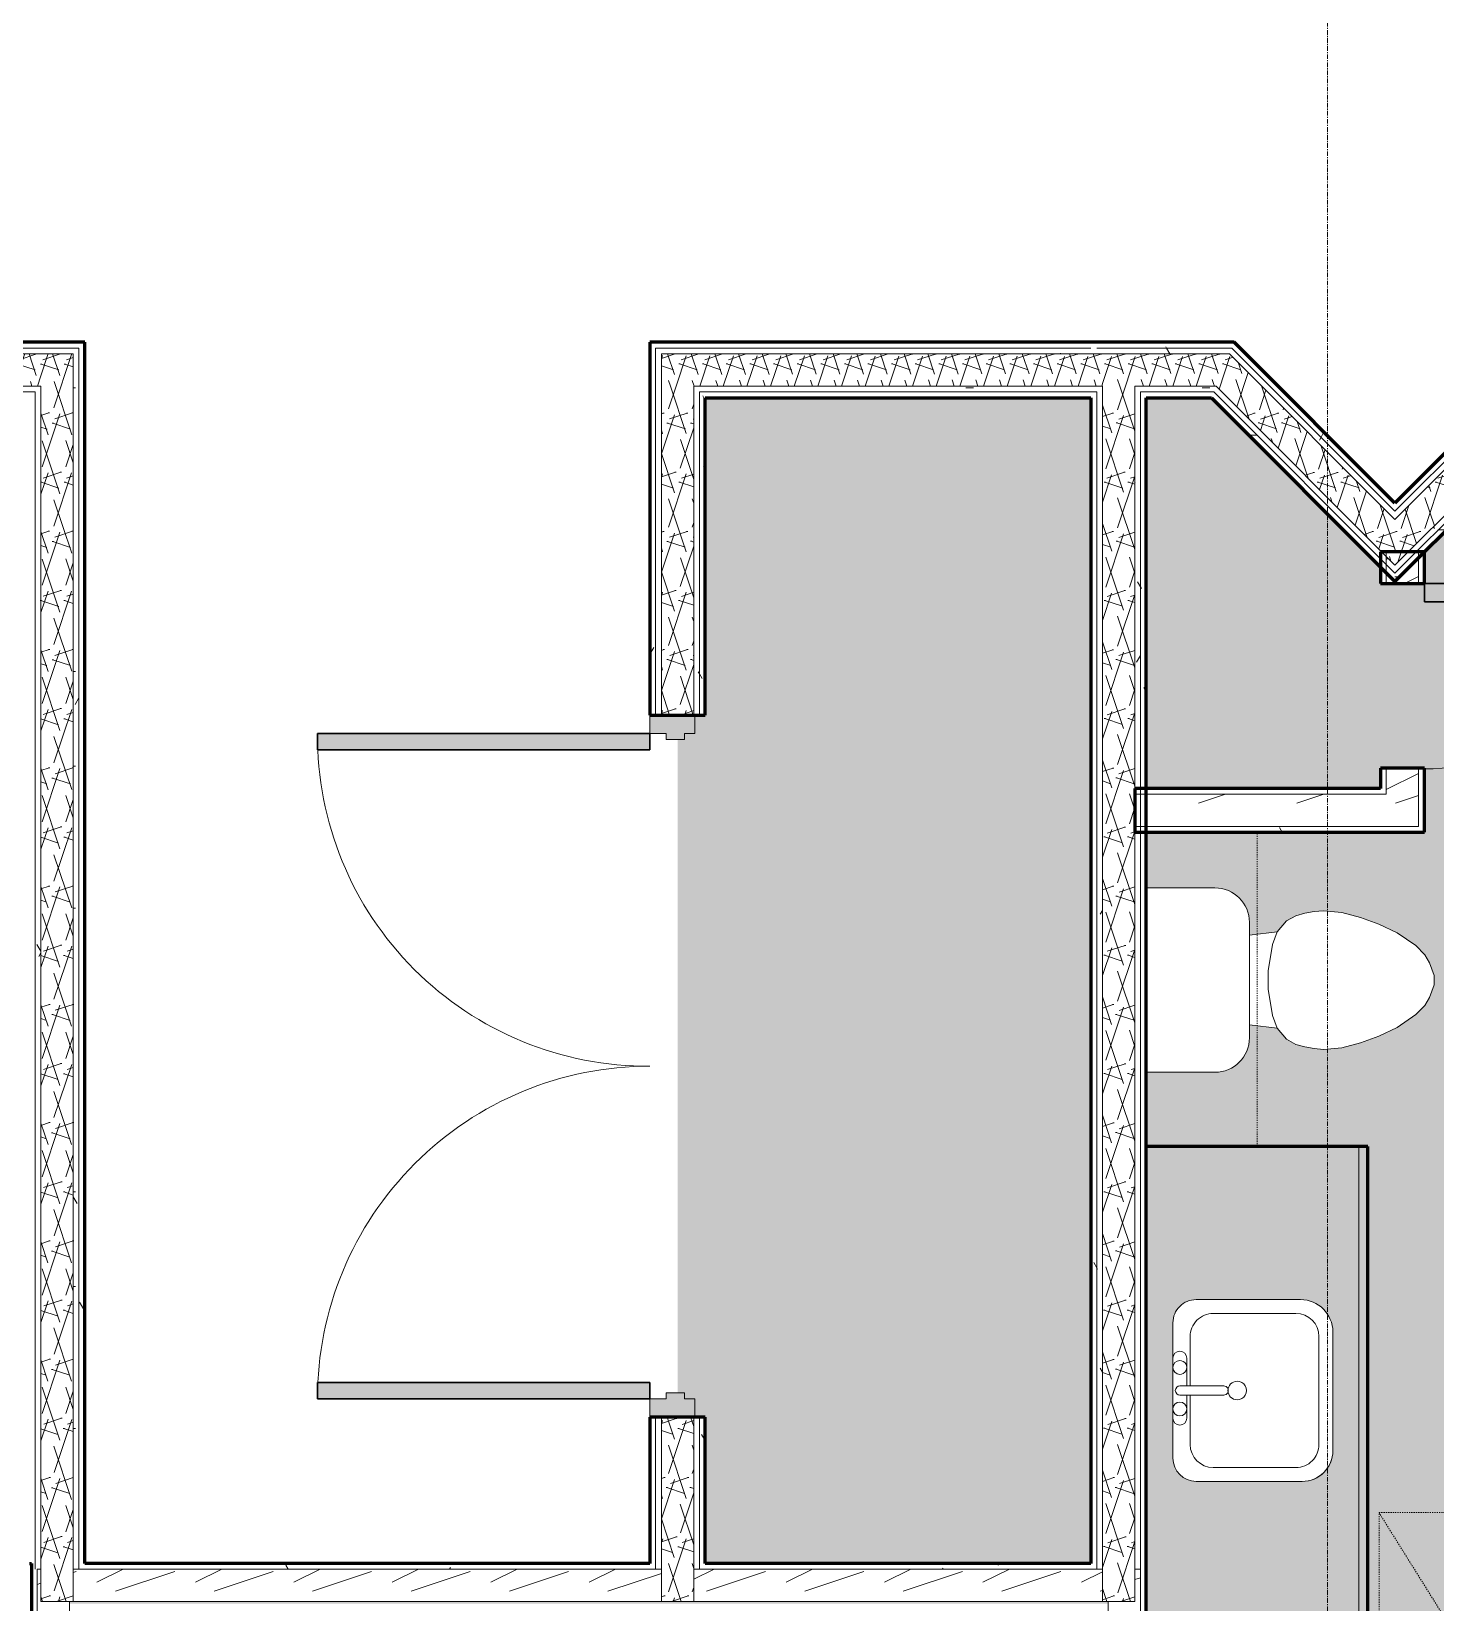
# Model space of a CAD drawing. Header units: inches. Extents: x -4105 to -1989, y 9836 to 11159.
# Drawn here: x -2640.7 to -2488.6, y 10245.7 to 10415.8 of the extents above; entities that cross this region are included whole.
import ezdxf

# ---------------------------------------------------------------- set-up
doc = ezdxf.new("R2010")
doc.units = ezdxf.units.IN
doc.header["$MEASUREMENT"] = 0
doc.linetypes.add('Dash', pattern=[0.25, 0.125, -0.125])
doc.linetypes.add('Grid Line 1_2_', pattern=[0.875, 0.5, -0.125, 0.125, -0.125])
for name, color, linetype, lineweight in [('0-1', 7, 'Continuous', 5), ('0-2', 7, 'Continuous', 9), ('A-AREA-PATT-2', 141, 'Continuous', 9), ('A-DOOR', 31, 'Continuous', 18), ('A-DOOR-1', 7, 'Continuous', 9), ('A-DOOR-2', 50, 'Continuous', 30), ('A-DOOR-7', 31, 'Continuous', 30), ('A-DOOR-8', 31, 'Continuous', 9), ('A-GENM-HDLN-1', 7, 'Dash', 9), ('A-WALL', 113, 'Continuous', 18), ('A-WALL-10', 113, 'Continuous', 60), ('A-WALL-2', 250, 'Continuous', 60), ('A-WALL-3', 10, 'Continuous', 18), ('A-WALL-9', 113, 'Continuous', 5), ('A-WALL-PATT-1', 7, 'Continuous', 9), ('A-WALL-PATT-2', 253, 'Continuous', 9), ('A-WALL-PATT-4', 111, 'Continuous', 9), ('I-WALL-2', 2, 'Continuous', 60), ('P-SANR-FIXT-2', 7, 'Continuous', 9), ('Q-CASE-1', 253, 'Continuous', 9), ('Q-CASE-2', 250, 'Continuous', 60), ('Q-CASE-3', 7, 'Continuous', 9), ('Q-CASE-HDLN-1', 7, 'Dash', 9), ('S-GRID-1', 1, 'Grid Line 1_2_', 9)]:
    doc.layers.add(name, color=color, linetype=linetype, lineweight=lineweight)
doc.layers.add('A-AREA-PATT-1', color=7, linetype='Continuous', lineweight=9, transparency=1)
pattern_1 = [(0, (0, -1194), (20.48, 5.12), [0.845, -14.515, 0.845, -14.515, -81.92]), (0, (0, -1194), (20.48, 5.12), [-30.72, 0.845, -29.875, 0.845, -14.515, -35.84]), (0, (0, -1194), (20.48, 5.12), [-76.8, 0.845, -9.395, 0.845, -24.755]), (120, (7.68, -1191.44), (-14.67405, 15.1762003), [0.845, -14.515, 0.845, -14.515, -81.92]), (120, (7.68, -1191.44), (-14.67405, 15.1762003), [-30.72, 0.845, -29.875, 0.845, -14.515, -35.84]), (120, (7.68, -1191.44), (-14.67405, 15.1762003), [-76.8, 0.845, -9.395, 0.845, -24.755]), (240, (10.24, -1181.2), (-5.80595, -20.2962003), [0.845, -14.515, 0.845, -14.515, -81.92]), (240, (10.24, -1181.2), (-5.80595, -20.2962003), [-30.72, 0.845, -29.875, 0.845, -14.515, -35.84]), (240, (10.24, -1181.2), (-5.80595, -20.2962003), [-76.8, 0.845, -9.395, 0.845, -24.755])]
pattern_2 = [(216.87, (4.265, -1183.338), (31.9871619, 21.32545714), [5.331, -47.981]), (206.565, (10.662, -1186.536), (-10.662476, -10.6620098), [11.921, -11.921]), (198.435, (10.662, -1191.868), (-21.32449365, -10.6625869), [6.744, -26.974])]
pattern_3 = [(161.57, (0.32, -1193.68), (-2.560496185, -0.000537386), [0, -18.214, 2.022, 0]), (18.43, (-0.32, -1193.68), (-2.560496185, 0.000537386), [0, -18.214, 2.022, 0]), (108.43, (0.32, -1193.68), (1.27922091, -6.400876726), [6.07, -14.166]), (71.57, (-0.32, -1193.68), (1.27922091, 6.400876726), [6.07, -14.166])]

# ---------------------------------------------------------------- blocks, each defined once
blk = doc.blocks.new('Single-Flush - 30_ x 80_ 3-2133775-ENLARGED FLOOR PLAN - 3RD FLOOR PLAN - WEST')
at = {"layer": 'A-DOOR-1'}
blk.add_arc((10, -2.38), 20.07, 180, 264.2799, dxfattribs=at)
at = {"layer": 'A-DOOR-2'}
for p, q in [((8, -2.38), (8, -22.34)), ((10, -2.38), (8, -2.38)), ((10, -2.38), (10, -22.34)), ((10, -22.34), (8, -22.34))]:
    blk.add_line(p, q, dxfattribs=at)
blk = doc.blocks.new('Toilet-Domestic-3D - Toilet-Domestic-3D-1372870-ENLARGED FLOOR PLAN - 3RD FLOOR PLAN - WEST')
at = {"layer": 'P-SANR-FIXT-2'}
for p, q in [((-1.87, 11.5), (-0.5, 12)), ((-0.5, 12), (0.5, 12)), ((0.5, 12), (1.87, 11.5)), ((-3.74, 10), (-2.74, 11)), ((-2.74, 11), (-1.87, 11.5)), ((1.87, 11.5), (2.74, 11)), ((2.74, 11), (3.74, 10)), ((-5.13, 8), (-3.74, 10)), ((3.74, 10), (5.13, 8)), ((-6.06, 6), (-5.13, 8)), ((5.13, 8), (6.06, 6)), ((-6.79, 4), (-6.06, 6)), ((6.06, 6), (6.79, 4)), ((-7.33, 1.99), (-6.79, 4)), ((6.79, 4), (7.33, 1.99)), ((-7.5, 0), (-7.33, 1.99)), ((7.33, 1.99), (7.5, 0)), ((-7.41, -1), (-7.5, 0)), ((-7.24, -2), (-7.41, -1)), ((7.41, -1), (7.24, -2)), ((7.5, 0), (7.41, -1)), ((-6.97, -3), (-7.24, -2)), ((-6.4, -4), (-6.97, -3)), ((6.97, -3), (6.4, -4)), ((7.24, -2), (6.97, -3)), ((-5.21, -5), (-6.4, -4)), ((-3.84, -5.5), (-5.21, -5)), ((-4.86, -8.02), (-5.21, -5)), ((5.21, -5), (3.84, -5.5)), ((4.86, -8.02), (5.21, -5)), ((6.4, -4), (5.21, -5)), ((-1, -6), (-3.84, -5.5)), ((1, -6), (-1, -6)), ((3.84, -5.5), (1, -6)), ((6.25, -8.02), (-6.25, -8.02)), ((-9.98, -11.75), (-9.98, -19.18)), ((9.98, -19.18), (9.98, -11.75))]:
    blk.add_line(p, q, dxfattribs=at)
for centre, start, end in [((-6.25, -11.75), 90, 180), ((6.25, -11.75), 0, 90)]:
    blk.add_arc(centre, 3.73, start, end, dxfattribs=at)
blk = doc.blocks.new('OD_CW_Upper Cabinet - OD_CW_Upper Cabinet-1867009-ENLARGED FLOOR PLAN - 3RD FLOOR PLAN - WEST')
at = {"layer": 'Q-CASE-HDLN-1'}
for p, q in [((34.74, 24), (0.74, 24)), ((0.74, 24), (0.74, 12)), ((34.74, 12), (34.74, 24)), ((0.74, 12), (34.74, 12))]:
    blk.add_line(p, q, dxfattribs=at)
blk = doc.blocks.new('OD_CW_Base Cabinet - OD_CW_Base Cabinet-1953906-ENLARGED FLOOR PLAN - 3RD FLOOR PLAN - WEST')
at = {"layer": 'Q-CASE-1'}
h = blk.add_hatch(color=256, dxfattribs=at)
h.paths.add_polyline_path([(0.74, 7.12), (0.74, 1), (92.01, 1), (92.01, 24), (0.74, 24), (0.74, 15.96)], flags=0)
h.paths.add_polyline_path([(17.32, 18.62), (17.4, 19.27), (17.65, 19.87), (18.05, 20.39), (18.57, 20.79), (19.17, 21.04), (19.82, 21.12), (34.5, 21.12), (35.15, 21.04), (35.75, 20.79), (36.27, 20.39), (36.67, 19.87), (36.92, 19.27), (37, 18.62), (37, 7.3), (36.89, 6.4), (36.54, 5.55), (35.98, 4.83), (35.25, 4.27), (34.41, 3.92), (33.5, 3.8), (20.64, 3.8), (19.78, 3.92), (18.98, 4.25), (18.29, 4.77), (17.76, 5.46), (17.43, 6.26), (17.32, 7.12), (17.32, 15.96)], flags=0)
h.paths.add_polyline_path([(55.74, 7.12), (55.74, 18.62), (55.83, 19.27), (56.08, 19.87), (56.48, 20.39), (56.99, 20.79), (57.6, 21.04), (58.24, 21.12), (72.93, 21.12), (73.58, 21.04), (74.18, 20.79), (74.7, 20.39), (75.09, 19.87), (75.34, 19.27), (75.43, 18.62), (75.43, 7.3), (75.31, 6.4), (74.96, 5.55), (74.4, 4.83), (73.68, 4.27), (72.84, 3.92), (71.93, 3.8), (59.06, 3.8), (58.21, 3.92), (57.4, 4.25), (56.72, 4.77), (56.19, 5.46), (55.86, 6.26)], flags=0)
blk.add_hatch(color=256, dxfattribs=at).paths.add_polyline_path([(0.74, 1), (0.74, 0), (92.01, 0), (92.01, 1), (21.79, 1)], flags=0)
at = {"layer": 'Q-CASE-2'}
for p, q in [((0.74, 24), (0.74, 0)), ((92.01, 0), (92.01, 24)), ((0.74, 0), (92.01, 0))]:
    blk.add_line(p, q, dxfattribs=at)
at = {"layer": 'Q-CASE-3'}
for p, q in [((0.74, 1), (0.74, 24)), ((92.01, 24), (92.01, 1)), ((0.74, 0), (0.74, 1)), ((0.74, 1), (92.01, 1)), ((92.01, 1), (0.74, 1)), ((92.01, 0), (0.74, 0)), ((92.01, 1), (92.01, 0))]:
    blk.add_line(p, q, dxfattribs=at)
blk = doc.blocks.new('ADA Clearances - 30_x48_-1721104-ENLARGED FLOOR PLAN - 3RD FLOOR PLAN - WEST')
at = {"layer": 'A-GENM-HDLN-1'}
for p, q in [((15, 24), (-15, -24)), ((-15, 24), (15, -24)), ((-15, -24), (-15, 24)), ((-15, 24), (15, 24)), ((15, 24), (15, -24)), ((15, -24), (-15, -24))]:
    blk.add_line(p, q, dxfattribs=at)
blk = doc.blocks.new('M_Sink Vanity-Square - 500 x 440mm-1372835-ENLARGED FLOOR PLAN - 3RD FLOOR PLAN - WEST')
at = {"layer": 'P-SANR-FIXT-2'}
for p, q in [((-5.72, 10.23), (7.14, 10.23)), ((-5.72, 10.23), (7.14, 10.23)), ((-5.22, 8.73), (6.46, 8.73)), ((10.46, 6.91), (10.46, -4.59)), ((10.46, 6.91), (10.46, -4.59)), ((-9.22, -4.59), (-9.22, 6.73)), ((-9.22, -4.59), (-9.22, 6.73)), ((-7.72, -2.72), (-7.72, 6.23)), ((8.96, 6.23), (8.96, -2.72)), ((0.12, -6.33), (0.12, -1.59)), ((1.12, -6.33), (1.12, -1.59)), ((0.12, -5.22), (-5.22, -5.22)), ((-2.88, -5.59), (0.12, -5.59)), ((6.46, -5.22), (1.12, -5.22)), ((1.12, -5.59), (3.62, -5.59)), ((7.96, -7.09), (-6.72, -7.09)), ((7.96, -7.09), (-6.72, -7.09)), ((3.62, -7.09), (-2.88, -7.09))]:
    blk.add_line(p, q, dxfattribs=at)
for centre, radius, start, end in [((-5.72, 6.73), 3.5, 90, 180), ((-5.72, 6.73), 3.5, 90, 180), ((7.14, 6.91), 3.32, 0, 90), ((7.14, 6.91), 3.32, 360, 90), ((-5.22, 6.23), 2.5, 90, 180), ((6.46, 6.23), 2.5, 360, 90), ((0.62, -0.13), 1, 360, 180), ((0.62, -0.13), 1, 180, 0), ((0.62, -1.59), 0.5, 360, 180), ((-5.22, -2.72), 2.5, 180, 270), ((6.46, -2.72), 2.5, 270, 360), ((-6.72, -4.59), 2.5, 180, 270), ((-6.72, -4.59), 2.5, 180, 270), ((7.96, -4.59), 2.5, 270, 0), ((7.96, -4.59), 2.5, 270, 0), ((-2.88, -6.34), 0.75, 90, 270), ((-1.88, -6.34), 0.75, 360, 180), ((-1.88, -6.34), 0.75, 180, 0), ((0.62, -6.33), 0.5, 180, 0), ((2.62, -6.34), 0.75, 0, 180), ((2.62, -6.34), 0.75, 180, 0), ((3.62, -6.34), 0.75, 270, 90)]:
    blk.add_arc(centre, radius, start, end, dxfattribs=at)
blk = doc.blocks.new('CTR - 1st Phase - Unit Layouts_rvt-1-ENLARGED FLOOR PLAN - 3RD FLOOR PLAN - WEST')
at = {"layer": 'A-WALL-PATT-1'}
h = blk.add_hatch(dxfattribs=at)
h.set_pattern_fill('FP_1', color=256, style=0, pattern_type=2)
h.set_pattern_definition(pattern_1)
h.paths.add_polyline_path([(-2502.05, 10329.1), (-2489.84, 10329.1), (-2489.84, 10329.72), (-2519.95, 10329.72), (-2519.95, 10329.1), (-2502.16, 10329.1)], flags=0)
at = {"layer": 'A-WALL-PATT-2'}
h = blk.add_hatch(dxfattribs=at)
h.set_pattern_fill('FP_2', color=256, style=0, pattern_type=2)
h.set_pattern_definition(pattern_2)
h.paths.add_polyline_path([(-2490.47, 10333.22), (-2490.47, 10336.03), (-2493.97, 10336.03), (-2493.97, 10333.22)], flags=0)
h.paths.add_polyline_path([(-2490.47, 10356.03), (-2490.47, 10358.81), (-2493.02, 10356.25), (-2493.02, 10358.02), (-2493.97, 10358.97), (-2493.97, 10358.08), (-2493.46, 10357.58), (-2493.46, 10356.7), (-2493.97, 10357.2), (-2493.97, 10356.03), (-2493.02, 10356.03)], flags=0)
h = blk.add_hatch(dxfattribs=at)
h.set_pattern_fill('FP_2', color=256, style=0, pattern_type=2)
h.set_pattern_definition(pattern_2)
h.paths.add_polyline_path([(-2520.25, 10329.72), (-2490.47, 10329.72), (-2490.47, 10333.22), (-2521.2, 10333.22), (-2521.2, 10329.72)], flags=0)
at = {"layer": 'A-WALL-2'}
for p, q in [((-2489.84, 10359.44), (-2494.59, 10359.44)), ((-2494.59, 10359.44), (-2494.59, 10356.03)), ((-2489.84, 10356.03), (-2489.84, 10359.44)), ((-2494.59, 10356.03), (-2489.84, 10356.03)), ((-2489.84, 10336.03), (-2494.59, 10336.03)), ((-2494.59, 10336.03), (-2494.59, 10333.85)), ((-2489.84, 10333.85), (-2489.84, 10336.03)), ((-2494.59, 10333.85), (-2521.2, 10333.85)), ((-2521.2, 10333.85), (-2521.2, 10329.1)), ((-2489.84, 10329.72), (-2489.84, 10333.85)), ((-2521.2, 10329.1), (-2489.84, 10329.1)), ((-2489.84, 10329.1), (-2489.84, 10329.72))]:
    blk.add_line(p, q, dxfattribs=at)
at = {"layer": 'A-WALL-3'}
for p, q in [((-2493.97, 10359.44), (-2493.97, 10356.03)), ((-2490.47, 10359.44), (-2490.47, 10356.03)), ((-2493.97, 10336.03), (-2493.97, 10333.85)), ((-2490.47, 10336.03), (-2490.47, 10333.85)), ((-2493.97, 10333.85), (-2493.97, 10333.22)), ((-2490.47, 10333.85), (-2490.47, 10333.22)), ((-2493.97, 10333.22), (-2521.2, 10333.22)), ((-2490.47, 10333.22), (-2490.47, 10329.72)), ((-2490.47, 10329.72), (-2521.2, 10329.72))]:
    blk.add_line(p, q, dxfattribs=at)
at = {"layer": '0-2'}
for name, p, rotation in [('Single-Flush - 30_ x 80_ 3-2133775-ENLARGED FLOOR PLAN - 3RD FLOOR PLAN - WEST', (-2492.22, 10346.03), 89.99999999996818), ('OD_CW_Upper Cabinet - OD_CW_Upper Cabinet-1867009-ENLARGED FLOOR PLAN - 3RD FLOOR PLAN - WEST', (-2495.95, 10294.36), 89.99999999996905), ('Toilet-Domestic-3D - Toilet-Domestic-3D-1372870-ENLARGED FLOOR PLAN - 3RD FLOOR PLAN - WEST', (-2500.77, 10313.1), 269.9999999999599), ('OD_CW_Base Cabinet - OD_CW_Base Cabinet-1953906-ENLARGED FLOOR PLAN - 3RD FLOOR PLAN - WEST', (-2495.95, 10203.09), 89.99999999996653), ('M_Sink Vanity-Square - 500 x 440mm-1372835-ENLARGED FLOOR PLAN - 3RD FLOOR PLAN - WEST', (-2509.98, 10269.29), 269.9999999999831), ('ADA Clearances - 30_x48_-1721104-ENLARGED FLOOR PLAN - 3RD FLOOR PLAN - WEST', (-2479.75, 10231.45), 180)]:
    blk.add_blockref(name, p, dxfattribs=dict(at, rotation=rotation))
blk = doc.blocks.new('CTR - 1st Phase - Shell_rvt-1-ENLARGED FLOOR PLAN - 3RD FLOOR PLAN - WEST')
at = {"layer": 'S-GRID-1'}
blk.add_line((-2500.32, 9836.18), (-2500.32, 11126.32), dxfattribs=at)
blk = doc.blocks.new('Flush-Double-Door-Adj_swing-w_handle_2100 - 3_-0_ x 7_-0_-1994063-ENLARGED FLOOR PLAN - 3RD FLOOR PLAN - WEST')
at = {"layer": 'A-DOOR'}
for points in [[(-36, 39), (-36, 3), (-34.25, 3), (-34.25, 39)], [(34.25, 32.79), (34.25, 3), (36, 3), (36, 39), (34.25, 39)]]:
    blk.add_hatch(color=256, dxfattribs=at).paths.add_polyline_path(points, flags=0)
h = blk.add_hatch(color=256, dxfattribs=at)
h.paths.add_polyline_path([(-38, 1.75), (-38, -1.88), (-36, -1.88), (-36, -0.75), (-35.37, -0.75), (-35.37, 1.25), (-36, 1.25), (-36, 3), (-38, 3), (-38, 2.26)], flags=0)
h.paths.add_polyline_path([(35.37, -0.4), (35.37, -0.75), (36, -0.75), (36, -1.88), (38, -1.88), (38, 3), (36, 3), (36, 1.25), (35.37, 1.25)], flags=0)
at = {"layer": 'A-DOOR-7'}
for p, q in [((-36, 39), (-36, 3)), ((-34.25, 39), (-36, 39)), ((-34.25, 3), (-34.25, 39)), ((36, 39), (34.25, 39)), ((34.25, 39), (34.25, 3)), ((36, 3), (36, 39)), ((-36, 3), (-34.25, 3)), ((34.25, 3), (36, 3))]:
    blk.add_line(p, q, dxfattribs=at)
at = {"layer": 'A-DOOR-8'}
for p, q in [((-36, 39), (-34.25, 39)), ((-36, 3), (-36, 39)), ((-34.25, 39), (-34.25, 3)), ((34.25, 39), (34.25, 3)), ((36, 39), (34.25, 39)), ((36, 3), (36, 39)), ((-36, 3), (-38, 3)), ((-38, 3), (-38, -1.88)), ((-34.25, 3), (-36, 3)), ((-36, 1.25), (-36, 3)), ((34.25, 3), (36, 3)), ((38, 3), (36, 3)), ((36, 3), (36, 1.25)), ((38, -1.88), (38, 3)), ((-35.37, 1.25), (-36, 1.25)), ((-35.37, -0.75), (-35.37, 1.25)), ((36, 1.25), (35.37, 1.25)), ((35.37, 1.25), (35.37, -0.75)), ((-36, -0.75), (-35.37, -0.75)), ((-36, -1.88), (-36, -0.75)), ((35.37, -0.75), (36, -0.75)), ((36, -0.75), (36, -1.88)), ((-38, -1.88), (-36, -1.88)), ((36, -1.88), (38, -1.88))]:
    blk.add_line(p, q, dxfattribs=at)
for centre, radius, start, end in [((-36, 3), 36, 360, 90), ((35.78, 3.22), 35.78, 89.6403, 180.3597)]:
    blk.add_arc(centre, radius, start, end, dxfattribs=at)

msp = doc.modelspace()

# ---------------------------------------------------------------- hatches: boundary and pattern name
at = {"layer": 'A-AREA-PATT-1'}
msp.add_hatch(color=256, dxfattribs=at).paths.add_polyline_path([(-2527.18, 10249.96), (-2525.95, 10249.96), (-2525.95, 10376.14), (-2567.72, 10376.14), (-2567.72, 10341.78), (-2568.85, 10341.78), (-2568.85, 10339.78), (-2569.97, 10339.78), (-2569.97, 10339.15), (-2570.72, 10339.15), (-2570.72, 10268.4), (-2569.97, 10268.4), (-2569.97, 10267.78), (-2568.85, 10267.78), (-2568.85, 10265.78), (-2567.72, 10265.78), (-2567.72, 10249.96), (-2542.45, 10249.96)], flags=0)
at = {"layer": 'A-AREA-PATT-2'}
h = msp.add_hatch(color=256, dxfattribs=at)
h.paths.add_polyline_path([(-2476.2, 10374.49), (-2474.96, 10375.73), (-2449.51, 10350.27), (-2450.74, 10349.03), (-2475.05, 10373.34)], flags=0)
h.paths.add_polyline_path([(-2175.39, 9987.19), (-2074.92, 9987.19), (-2074.92, 10085.61), (-2072.17, 10085.61), (-2072.17, 10087.89), (-2074.92, 10087.89), (-2074.92, 10089.2), (-2076.8, 10089.2), (-2076.8, 10217.82), (-2203.03, 10217.82), (-2203.03, 10209.82), (-2238.78, 10209.82), (-2238.78, 10217.82), (-2243.53, 10217.82), (-2243.53, 10241.82), (-2268.05, 10241.82), (-2309.73, 10283.51), (-2306.38, 10286.87), (-2304.48, 10284.97), (-2288.07, 10284.97), (-2288.07, 10285.72), (-2285.57, 10285.72), (-2285.57, 10284.97), (-2248.32, 10284.97), (-2248.32, 10283.6), (-2213.32, 10283.6), (-2213.32, 10284.97), (-2213.07, 10284.97), (-2213.07, 10285.72), (-2208.07, 10285.72), (-2208.07, 10284.97), (-2207.82, 10284.97), (-2207.82, 10283.6), (-2172.82, 10283.6), (-2172.82, 10284.97), (-2135.57, 10284.97), (-2135.57, 10285.72), (-2133.07, 10285.72), (-2133.07, 10284.97), (-2076.8, 10284.97), (-2076.8, 10412.79), (-2267.5, 10412.79), (-2267.5, 10382.24), (-2272.25, 10382.24), (-2272.25, 10412.79), (-2278.27, 10412.79), (-2278.27, 10405.06), (-2278.4, 10404.1), (-2278.77, 10403.2), (-2279.36, 10402.43), (-2280.13, 10401.84), (-2281.03, 10401.46), (-2282.07, 10401.34), (-2283.38, 10401.34), (-2283.04, 10398.31), (-2281.85, 10397.31), (-2281.28, 10396.31), (-2281.01, 10395.31), (-2280.83, 10394.31), (-2280.75, 10393.31), (-2280.92, 10391.32), (-2281.46, 10389.31), (-2282.19, 10387.31), (-2283.12, 10385.31), (-2284.51, 10383.31), (-2285.51, 10382.31), (-2286.37, 10381.81), (-2287.75, 10381.31), (-2288.75, 10381.31), (-2290.12, 10381.81), (-2290.99, 10382.31), (-2291.99, 10383.31), (-2293.37, 10385.31), (-2294.31, 10387.31), (-2295.03, 10389.31), (-2295.57, 10391.32), (-2295.75, 10393.31), (-2295.66, 10394.31), (-2295.48, 10395.31), (-2295.21, 10396.31), (-2294.65, 10397.31), (-2293.46, 10398.31), (-2293.11, 10401.34), (-2294.5, 10401.34), (-2295.46, 10401.46), (-2296.36, 10401.84), (-2297.13, 10402.43), (-2297.72, 10403.2), (-2298.1, 10404.1), (-2298.22, 10405.06), (-2298.22, 10412.79), (-2306.25, 10412.79), (-2306.25, 10388.79), (-2358.84, 10388.79), (-2358.84, 10351.53), (-2364.94, 10345.43), (-2338.07, 10318.56), (-2311.02, 10345.62), (-2272.25, 10345.62), (-2272.25, 10346.24), (-2267.5, 10346.24), (-2267.5, 10340.87), (-2309.05, 10340.87), (-2334.71, 10315.2), (-2331.83, 10312.32), (-2335.19, 10308.96), (-2374.47, 10348.24), (-2375, 10347.71), (-2376.76, 10349.48), (-2376.23, 10350.01), (-2402.57, 10376.35), (-2401.6, 10377.32), (-2426.35, 10402.07), (-2427.32, 10401.09), (-2427.5, 10401.27), (-2428.03, 10400.74), (-2429.8, 10402.51), (-2429.27, 10403.04), (-2437.75, 10411.52), (-2448.62, 10400.65), (-2449.33, 10401.36), (-2450.74, 10399.95), (-2452.11, 10401.32), (-2452.56, 10400.87), (-2452.6, 10400.92), (-2477.17, 10376.35), (-2477.13, 10376.3), (-2477.57, 10375.86), (-2476.2, 10374.49), (-2477.53, 10373.16), (-2437.67, 10333.31), (-2441.03, 10329.95), (-2480.18, 10369.1), (-2489.84, 10359.44), (-2489.84, 10356.03), (-2494.59, 10356.03), (-2494.59, 10357.82), (-2512.91, 10376.14), (-2519.95, 10376.14), (-2519.95, 10333.85), (-2494.59, 10333.85), (-2494.59, 10336.03), (-2489.84, 10336.03), (-2489.84, 10329.1), (-2519.95, 10329.1), (-2519.95, 10323.07), (-2512.52, 10323.07), (-2511.56, 10322.95), (-2510.66, 10322.57), (-2509.89, 10321.98), (-2509.3, 10321.21), (-2508.92, 10320.31), (-2508.8, 10319.27), (-2508.8, 10317.96), (-2505.77, 10318.31), (-2504.75, 10319.51), (-2503.75, 10320.07), (-2502.77, 10320.33), (-2501.77, 10320.51), (-2500.77, 10320.6), (-2498.78, 10320.42), (-2496.77, 10319.89), (-2494.77, 10319.16), (-2492.77, 10318.22), (-2490.77, 10316.84), (-2489.73, 10315.77), (-2489.27, 10314.97), (-2488.77, 10313.6), (-2488.77, 10312.6), (-2489.27, 10311.22), (-2489.77, 10310.36), (-2490.77, 10309.36), (-2492.77, 10307.97), (-2494.77, 10307.04), (-2496.95, 10306.26), (-2498.78, 10305.77), (-2500.77, 10305.6), (-2501.77, 10305.68), (-2502.77, 10305.86), (-2503.77, 10306.13), (-2504.77, 10306.7), (-2505.77, 10307.89), (-2508.8, 10308.24), (-2508.8, 10306.85), (-2508.92, 10305.88), (-2509.3, 10304.98), (-2509.89, 10304.21), (-2510.66, 10303.62), (-2511.56, 10303.25), (-2512.52, 10303.12), (-2519.95, 10303.12), (-2519.95, 10295.1), (-2495.95, 10295.1), (-2495.95, 10203.82), (-2459.95, 10203.82), (-2459.95, 10210.52), (-2459.07, 10210.52), (-2459.07, 10174.52), (-2456.07, 10174.52), (-2456.07, 10210.52), (-2455.2, 10210.52), (-2455.2, 10173.82), (-2452.2, 10173.82), (-2452.2, 10169.07), (-2519.95, 10169.07), (-2519.95, 10133.79), (-2439.95, 10133.79), (-2439.95, 10055.79), (-2519.95, 10055.79), (-2519.95, 10022.31), (-2519.05, 10021.59), (-2514.1, 10021.59), (-2514.1, 9989.06), (-2403.95, 9989.06), (-2403.95, 10123.81), (-2399.2, 10123.81), (-2399.2, 9989.06), (-2297.07, 9989.06), (-2297.07, 10127.45), (-2292.32, 10127.45), (-2292.32, 9989.06), (-2177.12, 9989.06), (-2177.12, 9987.19), (-2175.62, 9987.19)], flags=0)
h.paths.add_polyline_path([(-2145.5, 9990.06), (-2204.87, 9990.06), (-2204.87, 10006.19), (-2204.21, 10006.19), (-2204.18, 10006.22), (-2203.72, 10006.22), (-2203.72, 10006.19), (-2188.53, 10006.19), (-2188.53, 10006.22), (-2187.53, 10006.22), (-2187.53, 10006.19), (-2186.87, 10006.19), (-2186.87, 10002.19), (-2150.87, 10002.19), (-2150.87, 10006.19), (-2150.21, 10006.19), (-2150.21, 10006.22), (-2149.21, 10006.22), (-2149.21, 10006.19), (-2134.02, 10006.19), (-2134.02, 10006.22), (-2133.53, 10006.22), (-2133.53, 10006.19), (-2132.87, 10006.19), (-2132.87, 9990.06), (-2133.87, 9990.06)], flags=0)
h.paths.add_polyline_path([(-2078.36, 10003.14), (-2113.36, 10003.14), (-2113.36, 10009.14), (-2114.36, 10009.14), (-2114.36, 10045.14), (-2113.36, 10045.14), (-2113.36, 10051.14), (-2078.36, 10051.14), (-2078.36, 10005.37)], flags=0)
h.paths.add_polyline_path([(-2252.36, 10003.14), (-2252.36, 10051.14), (-2217.36, 10051.14), (-2217.36, 10045.14), (-2216.36, 10045.14), (-2216.36, 10009.14), (-2217.36, 10009.14), (-2217.36, 10003.14), (-2248.36, 10003.14)], flags=0)
h.paths.add_polyline_path([(-2514.1, 10034.79), (-2519.45, 10034.79), (-2519.45, 10052.79), (-2501.45, 10052.79), (-2501.45, 10034.79), (-2505.65, 10034.79)], flags=0)
h.paths.add_polyline_path([(-2129.36, 10054.46), (-2201.36, 10054.46), (-2201.36, 10055.46), (-2207.36, 10055.46), (-2207.36, 10090.46), (-2123.36, 10090.46), (-2123.36, 10055.46), (-2129.36, 10055.46)], flags=0)
h.paths.add_polyline_path([(-2145.22, 10125.05), (-2145.72, 10125.05), (-2145.72, 10133.82), (-2157.22, 10133.82), (-2157.22, 10125.05), (-2173.72, 10125.05), (-2173.72, 10133.82), (-2188.44, 10133.82), (-2188.44, 10125.05), (-2204.94, 10125.05), (-2204.94, 10133.82), (-2216.44, 10133.82), (-2216.44, 10125.05), (-2232.94, 10125.05), (-2232.94, 10133.82), (-2250.33, 10133.82), (-2250.33, 10169.82), (-2172.25, 10169.82), (-2172.23, 10172.06), (-2172.19, 10172.14), (-2172.05, 10172.2), (-2171.16, 10172.22), (-2171.16, 10172.45), (-2168.53, 10172.45), (-2168.53, 10172.7), (-2167.94, 10172.7), (-2167.94, 10172.45), (-2167.35, 10172.45), (-2167.35, 10172.7), (-2166.76, 10172.7), (-2166.76, 10172.45), (-2166.17, 10172.45), (-2166.17, 10172.7), (-2165.58, 10172.7), (-2165.58, 10172.45), (-2164.99, 10172.45), (-2164.99, 10172.7), (-2164.4, 10172.7), (-2164.4, 10172.45), (-2155.04, 10172.45), (-2155.04, 10172.7), (-2153.07, 10172.7), (-2153.07, 10172.45), (-2149.34, 10172.45), (-2149.34, 10172.2), (-2148.39, 10172.19), (-2148.31, 10172.14), (-2148.25, 10172), (-2148.25, 10169.82), (-2112.8, 10169.82), (-2112.8, 10133.82), (-2129.22, 10133.82), (-2129.22, 10125.05), (-2144.72, 10125.05)], flags=0)
h.paths.add_polyline_path([(-2519.45, 10136.72), (-2519.45, 10154.72), (-2501.45, 10154.72), (-2501.45, 10136.72), (-2518.41, 10136.72)], flags=0)
h.paths.add_polyline_path([(-2399.82, 10159.81), (-2403.95, 10159.81), (-2403.95, 10169.07), (-2418.2, 10169.07), (-2418.2, 10169.95), (-2382.2, 10169.95), (-2382.2, 10172.95), (-2418.2, 10172.95), (-2418.2, 10173.82), (-2352.3, 10173.82), (-2352.3, 10241.22), (-2408.95, 10297.87), (-2455.2, 10251.62), (-2455.2, 10244.52), (-2459.95, 10244.52), (-2459.95, 10253.58), (-2412.31, 10301.23), (-2415.58, 10304.5), (-2412.22, 10307.86), (-2342.04, 10237.68), (-2341.51, 10238.21), (-2339.74, 10236.44), (-2340.27, 10235.91), (-2318.17, 10213.81), (-2319.14, 10212.84), (-2298.64, 10192.33), (-2297.67, 10193.3), (-2297.49, 10193.13), (-2296.96, 10193.66), (-2295.19, 10191.89), (-2295.72, 10191.36), (-2292.32, 10187.96), (-2292.32, 10163.45), (-2297.07, 10163.45), (-2297.07, 10169.07), (-2399.2, 10169.07), (-2399.2, 10159.81)], flags=0)
h.paths.add_polyline_path([(-2297.07, 10173.82), (-2297.07, 10185.99), (-2299.08, 10188), (-2299.61, 10187.47), (-2301.38, 10189.24), (-2300.85, 10189.77), (-2301.03, 10189.95), (-2299.61, 10191.36), (-2321.53, 10213.28), (-2320.56, 10214.25), (-2341.07, 10234.76), (-2343.45, 10232.37), (-2343.63, 10232.55), (-2344.16, 10232.02), (-2345.93, 10233.79), (-2345.4, 10234.32), (-2347.55, 10236.47), (-2347.55, 10173.82), (-2297.4, 10173.82)], flags=0)
h.paths.add_polyline_path([(-2327.02, 10175.35), (-2344.7, 10193.03), (-2326.32, 10211.42), (-2308.64, 10193.74), (-2324.28, 10178.1)], flags=0)
h.paths.add_polyline_path([(-2203.03, 10239.82), (-2203.03, 10241.82), (-2238.78, 10241.82), (-2238.78, 10239.82), (-2237.1, 10239.82)], flags=0)
h.paths.add_polyline_path([(-2072.92, 10243.18), (-2072.92, 10281.2), (-2076.17, 10281.2), (-2076.17, 10280.22), (-2103.97, 10280.22), (-2103.97, 10246.57), (-2076.17, 10246.57), (-2076.17, 10243.18)], flags=0)
h.paths.add_polyline_path([(-2239.4, 10246.57), (-2108.72, 10246.57), (-2108.72, 10280.22), (-2133.07, 10280.22), (-2133.07, 10279.47), (-2135.57, 10279.47), (-2135.57, 10280.22), (-2135.82, 10280.22), (-2135.82, 10283.6), (-2170.82, 10283.6), (-2170.82, 10282.22), (-2207.82, 10282.22), (-2207.82, 10280.22), (-2208.07, 10280.22), (-2208.07, 10279.47), (-2213.07, 10279.47), (-2213.07, 10280.22), (-2213.32, 10280.22), (-2213.32, 10282.22), (-2250.32, 10282.22), (-2250.32, 10283.6), (-2285.32, 10283.6), (-2285.32, 10280.22), (-2285.57, 10280.22), (-2285.57, 10279.47), (-2288.07, 10279.47), (-2288.07, 10280.22), (-2299.73, 10280.22), (-2266.08, 10246.57), (-2248.31, 10246.57)], flags=0)
h.paths.add_polyline_path([(-2075.8, 10248.19), (-2101.05, 10248.19), (-2101.05, 10257.69), (-2101.55, 10257.7), (-2101.55, 10258.19), (-2101.05, 10258.19), (-2101.05, 10274.44), (-2101.55, 10274.45), (-2101.55, 10275.19), (-2101.05, 10275.19), (-2101.05, 10276.19), (-2075.8, 10276.19), (-2075.8, 10255.56)], flags=0)
h.paths.add_polyline_path([(-2202.86, 10332.52), (-2202.86, 10412.52), (-2124.86, 10412.52), (-2124.86, 10332.52), (-2176.04, 10332.52)], flags=0)
h.paths.add_polyline_path([(-2368.3, 10348.79), (-2363.59, 10353.5), (-2363.59, 10412.79), (-2432.3, 10412.79), (-2425.91, 10406.4), (-2425.38, 10406.93), (-2423.61, 10405.16), (-2424.14, 10404.63), (-2423.96, 10404.45), (-2425.38, 10403.04), (-2399.21, 10376.88), (-2400.19, 10375.9), (-2375.44, 10351.16), (-2373.05, 10353.54), (-2372.87, 10353.37), (-2372.34, 10353.9), (-2370.58, 10352.13), (-2371.11, 10351.6), (-2369.43, 10349.92)], flags=0)
h.paths.add_polyline_path([(-2121.86, 10394.02), (-2121.86, 10412.02), (-2103.86, 10412.02), (-2103.86, 10394.02)], flags=0)
h.paths.add_polyline_path([(-2223.79, 10394.02), (-2223.79, 10412.02), (-2205.79, 10412.02), (-2205.79, 10394.02)], flags=0)
at = {"layer": 'A-WALL-9'}
msp.add_hatch(color=256, dxfattribs=at).paths.add_polyline_path([(-2623.51, 10245.59), (-2524.07, 10245.59), (-2524.07, 10245.84), (-2636.57, 10245.84), (-2636.57, 10245.59), (-2625.26, 10245.59)], flags=0)
at = {"layer": 'A-WALL-PATT-4'}
h = msp.add_hatch(dxfattribs=at)
h.set_pattern_fill('FP_4', color=256, style=0, pattern_type=2)
h.set_pattern_definition(pattern_3)
h.paths.add_polyline_path([(-2493.02, 10358.02), (-2477.79, 10373.25), (-2480.27, 10375.73), (-2495.5, 10360.5), (-2493.46, 10358.46)], flags=0)
h.paths.add_polyline_path([(-2449.51, 10401.54), (-2437, 10414.04), (-2441.95, 10414.04), (-2451.98, 10404.01), (-2450.84, 10402.87)], flags=0)
h = msp.add_hatch(dxfattribs=at)
h.set_pattern_fill('FP_1', color=256, style=0, pattern_type=2)
h.set_pattern_definition(pattern_1)
h.paths.add_polyline_path([(-2493.02, 10356.25), (-2480.18, 10369.1), (-2480.62, 10369.54), (-2493.02, 10357.14)], flags=0)
h.paths.add_polyline_path([(-2448.62, 10400.65), (-2436.49, 10412.79), (-2437.37, 10412.79), (-2449.07, 10401.09)], flags=0)
h = msp.add_hatch(dxfattribs=at)
h.set_pattern_fill('FP_1', color=256, style=0, pattern_type=2)
h.set_pattern_definition(pattern_1)
h.paths.add_polyline_path([(-2493.02, 10357.14), (-2480.62, 10369.54), (-2481.06, 10369.98), (-2493.02, 10358.02)], flags=0)
h.paths.add_polyline_path([(-2449.07, 10401.09), (-2437.75, 10412.41), (-2438.13, 10412.79), (-2438.25, 10412.79), (-2449.51, 10401.54), (-2449.33, 10401.36)], flags=0)
h = msp.add_hatch(dxfattribs=at)
h.set_pattern_fill('FP_1', color=256, style=0, pattern_type=2)
h.set_pattern_definition(pattern_1)
h.paths.add_polyline_path([(-2636.17, 10381.51), (-2635.55, 10381.51), (-2635.55, 10382.14), (-2736.7, 10382.14), (-2736.32, 10381.76), (-2736.7, 10381.76), (-2736.7, 10381.51), (-2636.29, 10381.51)], flags=0)
h = msp.add_hatch(dxfattribs=at)
h.set_pattern_fill('FP_1', color=256, style=0, pattern_type=2)
h.set_pattern_definition(pattern_1)
h.paths.add_polyline_path([(-2664.58, 10380.89), (-2636.17, 10380.89), (-2636.18, 10381.51), (-2736.07, 10381.51), (-2736.07, 10380.89), (-2719.68, 10380.89)], flags=0)
h = msp.add_hatch(dxfattribs=at)
h.set_pattern_fill('FP_1', color=256, style=0, pattern_type=2)
h.set_pattern_definition(pattern_1)
h.paths.add_polyline_path([(-2636.17, 10249.34), (-2635.55, 10249.34), (-2635.55, 10381.51), (-2636.17, 10381.51), (-2636.17, 10249.96)], flags=0)
h = msp.add_hatch(dxfattribs=at)
h.set_pattern_fill('FP_1', color=256, style=0, pattern_type=2)
h.set_pattern_definition(pattern_1)
h.paths.add_polyline_path([(-2634.92, 10249.96), (-2634.92, 10382.14), (-2635.55, 10382.14), (-2635.55, 10249.96)], flags=0)
h = msp.add_hatch(dxfattribs=at)
h.set_pattern_fill('FP_1', color=256, style=0, pattern_type=2)
h.set_pattern_definition(pattern_1)
h.paths.add_polyline_path([(-2542.45, 10381.51), (-2525.95, 10381.51), (-2525.95, 10382.14), (-2573.72, 10382.14), (-2573.72, 10381.51), (-2568.97, 10381.51)], flags=0)
h = msp.add_hatch(dxfattribs=at)
h.set_pattern_fill('FP_1', color=256, style=0, pattern_type=2)
h.set_pattern_definition(pattern_1)
h.paths.add_polyline_path([(-2573.1, 10249.96), (-2573.1, 10265.78), (-2573.72, 10265.78), (-2573.72, 10249.96)], flags=0)
h.paths.add_polyline_path([(-2573.72, 10341.78), (-2573.1, 10341.78), (-2573.1, 10381.51), (-2573.72, 10381.51), (-2573.72, 10376.14)], flags=0)
h = msp.add_hatch(dxfattribs=at)
h.set_pattern_fill('FP_1', color=256, style=0, pattern_type=2)
h.set_pattern_definition(pattern_1)
h.paths.add_polyline_path([(-2525.32, 10380.89), (-2525.32, 10381.51), (-2573.1, 10381.51), (-2573.1, 10380.89), (-2525.95, 10380.89)], flags=0)
h = msp.add_hatch(dxfattribs=at)
h.set_pattern_fill('FP_1', color=256, style=0, pattern_type=2)
h.set_pattern_definition(pattern_1)
h.paths.add_polyline_path([(-2525.95, 10381.51), (-2510.68, 10381.51), (-2511.3, 10382.14), (-2525.95, 10382.14), (-2525.95, 10381.59)], flags=0)
h = msp.add_hatch(dxfattribs=at)
h.set_pattern_fill('FP_1', color=256, style=0, pattern_type=2)
h.set_pattern_definition(pattern_1)
h.paths.add_polyline_path([(-2512.39, 10380.89), (-2510.94, 10380.89), (-2511.6, 10381.51), (-2525.32, 10381.51), (-2525.32, 10380.89), (-2513.27, 10380.89)], flags=0)
h = msp.add_hatch(dxfattribs=at)
h.set_pattern_fill('FP_1', color=256, style=0, pattern_type=2)
h.set_pattern_definition(pattern_1)
h.paths.add_polyline_path([(-2493.46, 10363.41), (-2493.02, 10363.86), (-2510.68, 10381.51), (-2511.56, 10381.51), (-2493.91, 10363.86)], flags=0)
h = msp.add_hatch(dxfattribs=at)
h.set_pattern_fill('FP_1', color=256, style=0, pattern_type=2)
h.set_pattern_definition(pattern_1)
h.paths.add_polyline_path([(-2493.46, 10364.3), (-2493.02, 10364.74), (-2510.42, 10382.14), (-2511.3, 10382.14), (-2493.91, 10364.74)], flags=0)
h = msp.add_hatch(dxfattribs=at)
h.set_pattern_fill('FP_4', color=256, style=0, pattern_type=2)
h.set_pattern_definition(pattern_3)
h.paths.add_polyline_path([(-2640.92, 10377.39), (-2639.67, 10377.39), (-2639.67, 10380.89), (-2735.45, 10380.89), (-2735.45, 10377.39), (-2652.76, 10377.39)], flags=0)
h = msp.add_hatch(dxfattribs=at)
h.set_pattern_fill('FP_4', color=256, style=0, pattern_type=2)
h.set_pattern_definition(pattern_3)
h.paths.add_polyline_path([(-2636.17, 10245.84), (-2636.17, 10380.89), (-2639.67, 10380.89), (-2639.67, 10245.84), (-2636.32, 10245.84)], flags=0)
h = msp.add_hatch(dxfattribs=at)
h.set_pattern_fill('FP_4', color=256, style=0, pattern_type=2)
h.set_pattern_definition(pattern_3)
h.paths.add_polyline_path([(-2525.32, 10377.39), (-2524.7, 10377.39), (-2524.7, 10380.89), (-2572.47, 10380.89), (-2572.47, 10377.39), (-2525.32, 10377.39)], flags=0)
h = msp.add_hatch(dxfattribs=at)
h.set_pattern_fill('FP_4', color=256, style=0, pattern_type=2)
h.set_pattern_definition(pattern_3)
h.paths.add_polyline_path([(-2520.57, 10377.39), (-2512.39, 10377.39), (-2515.89, 10380.89), (-2524.7, 10380.89), (-2524.69, 10377.39), (-2520.57, 10377.39)], flags=0)
h = msp.add_hatch(dxfattribs=at)
h.set_pattern_fill('FP_4', color=256, style=0, pattern_type=2)
h.set_pattern_definition(pattern_3)
h.paths.add_polyline_path([(-2495.5, 10360.5), (-2493.02, 10362.97), (-2510.94, 10380.89), (-2515.89, 10380.89), (-2495.94, 10360.94)], flags=0)
h = msp.add_hatch(dxfattribs=at)
h.set_pattern_fill('FP_1', color=256, style=0, pattern_type=2)
h.set_pattern_definition(pattern_1)
h.paths.add_polyline_path([(-2664.58, 10376.76), (-2640.3, 10376.76), (-2640.3, 10377.39), (-2731.95, 10377.39), (-2731.95, 10376.76), (-2694.95, 10376.76)], flags=0)
h = msp.add_hatch(dxfattribs=at)
h.set_pattern_fill('FP_1', color=256, style=0, pattern_type=2)
h.set_pattern_definition(pattern_1)
h.paths.add_polyline_path([(-2640.3, 10249.34), (-2639.67, 10249.34), (-2639.67, 10377.39), (-2640.3, 10377.39), (-2640.3, 10249.34)], flags=0)
h = msp.add_hatch(dxfattribs=at)
h.set_pattern_fill('FP_4', color=256, style=0, pattern_type=2)
h.set_pattern_definition(pattern_3)
h.paths.add_polyline_path([(-2572.47, 10245.84), (-2568.97, 10245.85), (-2568.97, 10265.78), (-2572.47, 10265.78), (-2572.47, 10249.34)], flags=0)
h.paths.add_polyline_path([(-2568.97, 10341.78), (-2568.97, 10377.39), (-2572.47, 10377.39), (-2572.47, 10341.78)], flags=0)
h = msp.add_hatch(dxfattribs=at)
h.set_pattern_fill('FP_1', color=256, style=0, pattern_type=2)
h.set_pattern_definition(pattern_1)
h.paths.add_polyline_path([(-2568.97, 10376.76), (-2525.32, 10376.77), (-2525.32, 10377.39), (-2568.97, 10377.39)], flags=0)
h = msp.add_hatch(dxfattribs=at)
h.set_pattern_fill('FP_1', color=256, style=0, pattern_type=2)
h.set_pattern_definition(pattern_1)
h.paths.add_polyline_path([(-2568.35, 10249.34), (-2568.35, 10265.78), (-2568.97, 10265.78), (-2568.97, 10249.34), (-2568.37, 10249.34)], flags=0)
h.paths.add_polyline_path([(-2568.35, 10341.78), (-2568.35, 10376.76), (-2568.97, 10376.76), (-2568.97, 10341.78)], flags=0)
h = msp.add_hatch(dxfattribs=at)
h.set_pattern_fill('FP_1', color=256, style=0, pattern_type=2)
h.set_pattern_definition(pattern_1)
h.paths.add_polyline_path([(-2568.35, 10376.14), (-2525.95, 10376.14), (-2525.95, 10376.76), (-2568.35, 10376.76)], flags=0)
h = msp.add_hatch(dxfattribs=at)
h.set_pattern_fill('FP_1', color=256, style=0, pattern_type=2)
h.set_pattern_definition(pattern_1)
h.paths.add_polyline_path([(-2525.95, 10249.96), (-2525.32, 10249.96), (-2525.32, 10376.76), (-2525.95, 10376.76), (-2525.95, 10255.56)], flags=0)
h = msp.add_hatch(dxfattribs=at)
h.set_pattern_fill('FP_1', color=256, style=0, pattern_type=2)
h.set_pattern_definition(pattern_1)
h.paths.add_polyline_path([(-2524.7, 10249.34), (-2524.7, 10377.39), (-2525.32, 10377.39), (-2525.32, 10249.34)], flags=0)
h = msp.add_hatch(dxfattribs=at)
h.set_pattern_fill('FP_4', color=256, style=0, pattern_type=2)
h.set_pattern_definition(pattern_3)
h.paths.add_polyline_path([(-2524.63, 10245.84), (-2521.2, 10245.84), (-2521.2, 10377.39), (-2524.7, 10377.39), (-2524.7, 10245.84)], flags=0)
h = msp.add_hatch(dxfattribs=at)
h.set_pattern_fill('FP_1', color=256, style=0, pattern_type=2)
h.set_pattern_definition(pattern_1)
h.paths.add_polyline_path([(-2517.41, 10376.76), (-2512.65, 10376.76), (-2513.27, 10377.39), (-2521.2, 10377.39), (-2521.2, 10376.76), (-2517.66, 10376.76)], flags=0)
h = msp.add_hatch(dxfattribs=at)
h.set_pattern_fill('FP_1', color=256, style=0, pattern_type=2)
h.set_pattern_definition(pattern_1)
h.paths.add_polyline_path([(-2520.57, 10249.34), (-2520.57, 10329.72), (-2521.2, 10329.72), (-2521.2, 10249.34)], flags=0)
h.paths.add_polyline_path([(-2520.79, 10333.22), (-2520.57, 10333.22), (-2520.57, 10376.76), (-2521.2, 10376.76), (-2521.2, 10333.22)], flags=0)
h = msp.add_hatch(dxfattribs=at)
h.set_pattern_fill('FP_1', color=256, style=0, pattern_type=2)
h.set_pattern_definition(pattern_1)
h.paths.add_polyline_path([(-2493.46, 10356.7), (-2493.48, 10357.59), (-2512.65, 10376.76), (-2513.53, 10376.76), (-2493.91, 10357.14)], flags=0)
h = msp.add_hatch(dxfattribs=at)
h.set_pattern_fill('FP_1', color=256, style=0, pattern_type=2)
h.set_pattern_definition(pattern_1)
h.paths.add_polyline_path([(-2493.97, 10358.08), (-2493.97, 10358.97), (-2512.39, 10377.39), (-2513.27, 10377.39), (-2494.25, 10358.37)], flags=0)
h = msp.add_hatch(dxfattribs=at)
h.set_pattern_fill('FP_1', color=256, style=0, pattern_type=2)
h.set_pattern_definition(pattern_1)
h.paths.add_polyline_path([(-2568.35, 10249.96), (-2567.72, 10249.96), (-2567.72, 10265.78), (-2568.35, 10265.78)], flags=0)
h.paths.add_polyline_path([(-2568.35, 10341.78), (-2567.72, 10341.78), (-2567.72, 10376.14), (-2568.35, 10376.13)], flags=0)
h = msp.add_hatch(dxfattribs=at)
h.set_pattern_fill('FP_1', color=256, style=0, pattern_type=2)
h.set_pattern_definition(pattern_1)
h.paths.add_polyline_path([(-2519.95, 10249.96), (-2519.95, 10329.72), (-2520.57, 10329.72), (-2520.57, 10249.96)], flags=0)
h.paths.add_polyline_path([(-2519.95, 10333.22), (-2519.95, 10376.14), (-2520.57, 10376.14), (-2520.57, 10333.22), (-2520.25, 10333.22)], flags=0)
h = msp.add_hatch(dxfattribs=at)
h.set_pattern_fill('FP_1', color=256, style=0, pattern_type=2)
h.set_pattern_definition(pattern_1)
h.paths.add_polyline_path([(-2519.95, 10249.34), (-2519.95, 10249.96), (-2520.57, 10249.96), (-2520.57, 10249.34)], flags=0)
h.paths.add_polyline_path([(-2542.45, 10249.34), (-2525.32, 10249.34), (-2525.32, 10249.96), (-2568.35, 10249.96), (-2568.35, 10249.34)], flags=0)
h.paths.add_polyline_path([(-2633.2, 10249.34), (-2573.1, 10249.34), (-2573.1, 10249.96), (-2635.55, 10249.96), (-2635.55, 10249.34), (-2634.05, 10249.34)], flags=0)
h.paths.add_polyline_path([(-2640.3, 10249.34), (-2640.3, 10249.96), (-2640.7, 10249.96), (-2640.7, 10249.34)], flags=0)
h = msp.add_hatch(dxfattribs=at)
h.set_pattern_fill('FP_1', color=256, style=0, pattern_type=2)
h.set_pattern_definition(pattern_1)
h.paths.add_polyline_path([(-2640.7, 10022.31), (-2640.07, 10022.31), (-2640.07, 10249.34), (-2640.7, 10249.34), (-2640.7, 10048.59)], flags=0)
h = msp.add_hatch(dxfattribs=at)
h.set_pattern_fill('FP_2', color=256, style=0, pattern_type=2)
h.set_pattern_definition(pattern_2)
h.paths.add_polyline_path([(-2524.7, 10245.84), (-2524.7, 10249.34), (-2568.97, 10249.34), (-2568.97, 10245.84), (-2527.18, 10245.84)], flags=0)
h.paths.add_polyline_path([(-2521.2, 10245.84), (-2520.57, 10245.84), (-2520.57, 10249.34), (-2521.2, 10249.34), (-2521.2, 10246.19)], flags=0)
h.paths.add_polyline_path([(-2636.09, 10245.84), (-2572.47, 10245.86), (-2572.47, 10249.34), (-2636.17, 10249.33), (-2636.17, 10245.84)], flags=0)
h.paths.add_polyline_path([(-2640.07, 10245.84), (-2639.67, 10245.84), (-2639.67, 10249.34), (-2640.07, 10249.34), (-2640.07, 10246.19)], flags=0)
h = msp.add_hatch(dxfattribs=at)
h.set_pattern_fill('FP_1', color=256, style=0, pattern_type=2)
h.set_pattern_definition(pattern_1)
h.paths.add_polyline_path([(-2519.95, 10022.31), (-2519.95, 10169.7), (-2520.57, 10169.7), (-2520.57, 10022.31), (-2520.37, 10022.31)], flags=0)
h.paths.add_polyline_path([(-2520.37, 10173.2), (-2519.95, 10173.2), (-2519.95, 10249.34), (-2520.57, 10249.34), (-2520.57, 10173.2)], flags=0)
h = msp.add_hatch(dxfattribs=at)
h.set_pattern_fill('FP_2', color=256, style=0, pattern_type=2)
h.set_pattern_definition(pattern_2)
h.paths.add_polyline_path([(-2640.07, 10022.31), (-2636.57, 10022.31), (-2636.57, 10245.84), (-2640.07, 10245.84), (-2640.07, 10033.97)], flags=0)
h = msp.add_hatch(dxfattribs=at)
h.set_pattern_fill('FP_2', color=256, style=0, pattern_type=2)
h.set_pattern_definition(pattern_2)
h.paths.add_polyline_path([(-2522.72, 10022.31), (-2520.57, 10022.31), (-2520.57, 10245.84), (-2524.07, 10245.84), (-2524.07, 10022.31)], flags=0)

# ---------------------------------------------------------------- linework, layer by layer
at = {"layer": 'A-WALL'}
for p, q in [((-2736.7, 10381.51), (-2635.55, 10381.51)), ((-2635.55, 10381.51), (-2635.55, 10249.34)), ((-2573.1, 10341.78), (-2573.1, 10381.51)), ((-2573.1, 10381.51), (-2525.95, 10381.51)), ((-2525.32, 10381.51), (-2510.68, 10381.51)), ((-2510.68, 10381.51), (-2493.02, 10363.86)), ((-2735.45, 10380.89), (-2636.17, 10380.89)), ((-2636.17, 10380.89), (-2636.17, 10245.84)), ((-2572.47, 10341.78), (-2572.47, 10380.89)), ((-2572.47, 10380.89), (-2510.94, 10380.89)), ((-2493.02, 10362.97), (-2510.94, 10380.89)), ((-2731.95, 10377.39), (-2639.67, 10377.39)), ((-2731.32, 10376.76), (-2640.3, 10376.76)), ((-2640.3, 10376.76), (-2640.3, 10249.34)), ((-2639.67, 10377.39), (-2639.67, 10245.84)), ((-2568.97, 10341.78), (-2568.97, 10377.39)), ((-2568.97, 10377.39), (-2524.7, 10377.39)), ((-2568.35, 10341.78), (-2568.35, 10376.76)), ((-2568.35, 10376.76), (-2525.32, 10376.76)), ((-2525.32, 10249.34), (-2525.32, 10376.76)), ((-2524.7, 10245.84), (-2524.7, 10377.39)), ((-2521.2, 10245.84), (-2521.2, 10377.39)), ((-2521.2, 10377.39), (-2512.39, 10377.39)), ((-2520.57, 10022.31), (-2520.57, 10376.76)), ((-2520.57, 10376.76), (-2512.65, 10376.76)), ((-2512.65, 10376.76), (-2493.02, 10357.14)), ((-2512.39, 10377.39), (-2493.02, 10358.02)), ((-2480.71, 10376.17), (-2493.02, 10363.86)), ((-2480.27, 10375.73), (-2493.02, 10362.97)), ((-2477.79, 10373.25), (-2493.02, 10358.02)), ((-2477.35, 10372.81), (-2493.02, 10357.14)), ((-2573.1, 10249.34), (-2573.1, 10265.78)), ((-2572.47, 10245.84), (-2572.47, 10265.78)), ((-2568.97, 10245.84), (-2568.97, 10265.78)), ((-2568.35, 10249.34), (-2568.35, 10265.78)), ((-2639.67, 10249.34), (-2640.07, 10249.34)), ((-2640.07, 10022.31), (-2640.07, 10249.34)), ((-2636.17, 10249.34), (-2635.55, 10249.34)), ((-2635.55, 10249.34), (-2572.47, 10249.34)), ((-2568.97, 10249.34), (-2568.35, 10249.34)), ((-2568.35, 10249.34), (-2524.7, 10249.34)), ((-2520.57, 10249.34), (-2521.2, 10249.34)), ((-2639.67, 10245.84), (-2521.2, 10245.84)), ((-2636.57, 10022.31), (-2636.57, 10245.84)), ((-2524.07, 10245.84), (-2524.07, 10022.31))]:
    msp.add_line(p, q, dxfattribs=at)
at = {"layer": 'A-WALL-10'}
for p, q in [((-2640.7, 10249.96), (-2640.7, 10116.08)), ((-2573.72, 10249.96), (-2634.92, 10249.96)), ((-2525.95, 10249.96), (-2567.72, 10249.96)), ((-2519.95, 10022.31), (-2519.95, 10249.96))]:
    msp.add_line(p, q, dxfattribs=at)
at = {"layer": 'I-WALL-2'}
for p, q in [((-2634.92, 10382.14), (-2736.7, 10382.14)), ((-2634.92, 10249.96), (-2634.92, 10382.14)), ((-2573.72, 10382.14), (-2573.72, 10341.78)), ((-2510.42, 10382.14), (-2573.72, 10382.14)), ((-2493.02, 10364.74), (-2510.42, 10382.14)), ((-2481.15, 10376.61), (-2493.02, 10364.74)), ((-2567.72, 10341.78), (-2567.72, 10376.14)), ((-2567.72, 10376.14), (-2525.95, 10376.14)), ((-2525.95, 10376.14), (-2525.95, 10249.96)), ((-2519.95, 10249.96), (-2519.95, 10376.14)), ((-2519.95, 10376.14), (-2512.91, 10376.14)), ((-2512.91, 10376.14), (-2493.02, 10356.25)), ((-2493.02, 10356.25), (-2476.91, 10372.37)), ((-2573.72, 10341.78), (-2567.72, 10341.78)), ((-2573.72, 10265.78), (-2573.72, 10249.96)), ((-2567.72, 10265.78), (-2573.72, 10265.78)), ((-2567.72, 10249.96), (-2567.72, 10265.78)), ((-2640.92, 10249.96), (-2640.7, 10249.96))]:
    msp.add_line(p, q, dxfattribs=at)

# ---------------------------------------------------------------- block references
at = {"layer": '0-1'}
for name in ['CTR - 1st Phase - Shell_rvt-1-ENLARGED FLOOR PLAN - 3RD FLOOR PLAN - WEST', 'CTR - 1st Phase - Unit Layouts_rvt-1-ENLARGED FLOOR PLAN - 3RD FLOOR PLAN - WEST']:
    msp.add_blockref(name, (0, 0), dxfattribs=at)
at = {"layer": 'A-DOOR', "rotation": 89.99999999999845}
msp.add_blockref('Flush-Double-Door-Adj_swing-w_handle_2100 - 3_-0_ x 7_-0_-1994063-ENLARGED FLOOR PLAN - 3RD FLOOR PLAN - WEST', (-2570.72, 10303.78), dxfattribs=at)

doc.saveas('drawing.dxf')
